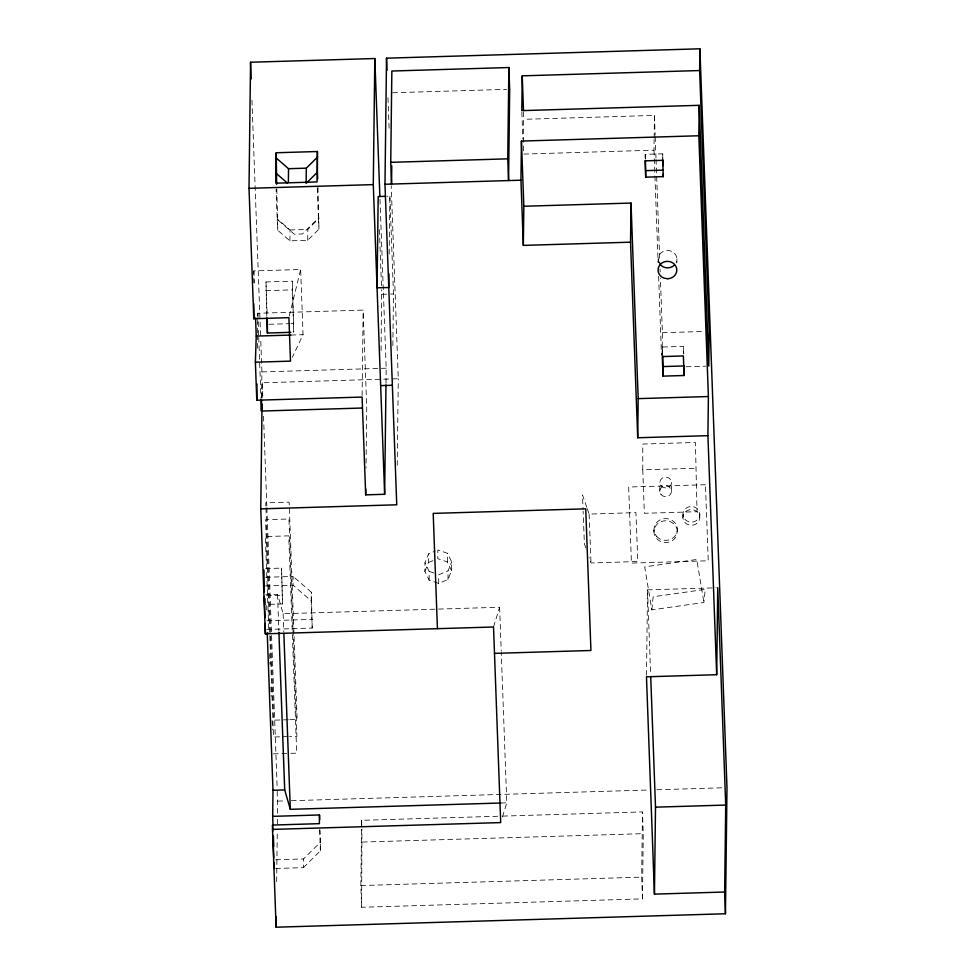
<?xml version="1.0" encoding="UTF-8"?>
<svg xmlns="http://www.w3.org/2000/svg" width="976" height="976" viewBox="0 0 976 976"><rect width="100%" height="100%" fill="white"/><g stroke="black" fill="none" stroke-linecap="round" stroke-linejoin="round"><path stroke-width="0.73" stroke-dasharray="4.88 3.66" d="M253.833 282.747L253.845 270.901L300.657 269.498L303.048 334.695L292.373 357.167M642.769 469.834L642.769 444.043L695.424 442.47L697.023 511.717L644.355 513.291L642.769 469.834L695.424 468.248M257.42 348.237L257.579 334.548M257.603 333.023L257.847 313.259L363.157 310.112L366.744 407.895L366.012 468.102M261.592 397.5L261.91 371.917L260.69 338.526M262.117 397.976L262.312 382.787L398.281 378.712L391.205 185.782M266.802 316.383L265.972 281.954L292.3 281.173L293.739 332.243L292.3 281.173M317.993 187.429L318.993 229.104L307.696 240.328L289.909 240.852L277.806 230.336L276.806 188.673M276.659 881.621L277.269 831.491M277.367 823.903L277.428 819.34M277.501 813.264L277.196 788.937M265.484 568.581L281.576 568.105L282.467 603.961L267.656 604.4M282.467 603.961L281.576 568.105M289.909 240.852L290.043 229.982L277.94 219.466M266.704 629.435L312.21 628.08L311.21 600.911L293.056 585.136L293.166 576.45L265.374 577.28M307.696 240.328L307.818 229.458L319.128 218.234M275.635 868.481L303.426 867.652L303.524 858.953L320.482 842.129L320.043 830.051M311.21 600.911L311.32 592.225L293.166 576.45M312.21 628.08L311.32 592.225M303.426 867.652L320.372 850.828L320.482 842.129M362.12 395.561L363.157 310.112M502.811 816.107L642.464 811.922L643.269 833.663L642.464 898.872L361.632 907.277L360.839 885.549L361.632 820.328L501.286 816.156M361.632 907.277L361.95 829.027M381.079 350.628L381.604 289.811M385.996 383.397L386.179 368.196L379.945 198.189M389.18 254.016L389.888 196.188L386.96 196.274M392.84 345.711L393.474 293.971L389.888 196.188M397.22 465.308L398.281 378.712M451.571 570.643L447.337 561.981L437.76 558.638L437.87 549.939L447.447 553.294L451.681 561.944L451.571 570.643L447.984 579.524L438.675 583.441L429.098 580.086L424.865 571.436L424.963 562.737L428.562 553.856L435.211 551.062M424.865 571.436L428.452 562.554L428.562 553.856M429.098 580.086L429.196 571.399L424.963 562.737M438.675 583.441L438.773 574.742L448.082 570.826L451.681 561.944M447.337 561.981L447.447 553.294M447.984 579.524L448.082 570.826M523.551 111.813L523.404 154.098L653.993 150.182L654.115 139.605M645.16 158.246L645.209 154.342L662.765 153.818L662.924 158.258M642.464 898.872L641.671 877.143L642.464 811.922M646.49 675.307L647.539 589.858L716.25 587.796M654.14 138.092L654.42 115.4L523.831 119.316M653.957 532.005L653.981 529.834M658.178 262.166L658.214 259.445M662.692 159.027L662.765 153.818M659.752 491.379L659.861 482.681M662.106 355.398L662.387 332.718L660.374 278.014M662.326 355.215L662.423 347.017L683.493 346.382L683.761 353.898M671.464 491.026L671.561 482.339M676.88 262.959L676.929 258.884M677.356 531.31A11.712 10.87 0.7 0 0 660.813 521.757A11.712 10.87 0.7 0 0 657.665 539.594A11.712 10.87 0.7 0 0 676.624 535.495L677.393 529.138M683.407 353.214L683.493 346.382M682.895 517.683L682.932 514.547M699.78 517.182L699.816 514.035M651.846 609.866L653.139 596.775L705.209 589.382L703.916 602.473L651.846 609.866L644.697 566.873L696.766 559.48L703.916 602.473M289.25 316.212L300.657 269.498M493.527 626.995L499.614 607.255L283.138 613.733L277.526 594.347L265.826 594.701M502.445 816.936L506.788 802.845L501.286 652.737M317.273 187.978L318.383 218.087L302.389 233.947L294.301 234.191L277.184 219.319L276.086 189.21M428.452 562.554L435.101 559.76M587.223 508.63L589.114 514.108L635.925 512.607L637.828 561.505L591.029 562.993L589.126 557.516M392.657 92.769L506.629 89.353M290.043 229.982L307.818 229.458M265.862 290.653L292.19 289.872M381.775 294.325L389.082 294.105M390.546 294.069L393.474 293.971M268.986 324.288L289.457 323.678M290.921 323.629L293.849 323.544M290.97 335.061L303.048 334.695M662.387 332.718L704.66 331.45M261.91 371.917L386.179 368.196M686.116 366.781L705.746 366.183M265.265 585.978L293.056 585.136M266.485 595.75L282.564 595.262M266.973 620.736L312.32 619.382M288.347 719.739L273.719 720.166L265.923 507.422M289.811 719.69L297.119 719.471L289.152 502.152L265.753 502.86L265.862 505.897M288.14 736.575L273.512 737.014L265.545 519.708L288.945 519L296.924 736.319L289.604 736.538M273.304 753.862L289.396 753.387M290.86 753.338L296.716 753.167L292.251 631.594M277.648 801.113L285.26 800.881M291.36 800.698L649.308 789.987M656.921 789.767L723.936 787.754M500.737 803.016L506.788 802.845M362.425 842.056L643.269 833.663M275.732 859.783L303.524 858.953M360.839 885.549L641.671 877.143M429.196 571.399L436.04 573.79M586.747 507.252L582.477 494.93L583.062 509.74M585.807 547.926L584.392 543.815L583.123 511.229M318.383 218.087L318.993 229.104M277.184 219.319L277.806 230.336M589.114 514.108L591.029 562.993M654.42 115.4L655.14 135.164M655.201 136.677L655.982 157.953M656.031 159.478L659.825 262.812M660.044 268.888L660.154 271.926M662.423 347.017L662.704 354.532M653.993 150.182L654.884 174.497M654.933 176.022L658.117 262.642M658.617 276.318L661.508 355.337M645.209 154.342L645.368 158.783M647.539 589.858L650.65 674.953M521.867 112.13L522.855 139.104M499.614 607.255L501.237 651.224M387.972 97.673L389.204 131.101M379.396 229.628L381.555 288.31M361.632 820.328L361.901 827.575M319.603 829.698L320.372 850.828M292.202 630.069L288.75 535.848L265.338 536.556L268.864 632.485M283.138 613.733L283.809 631.936M265.972 281.954L267.192 315.26M277.526 594.347L278.868 630.74M251.942 100.199L260.629 337.001M262.312 382.787L262.861 398.001M263.532 416.252L266.826 506.007M266.875 507.52L277.147 787.425M257.847 313.259L258.677 335.829M258.725 337.33L260.934 397.513M269.632 653.725L270.023 664.339M270.864 687.104L271.194 696.205M272.084 720.483L272.414 729.584M266.216 605.303L266.387 609.841M253.845 270.901L254.297 283.028M659.044 262.751A9.37 8.699 0.7 0 1 667.255 250.478A9.37 8.699 0.7 0 1 676.344 262.239M705.453 484.718L628.666 487.024L631.448 563.079L708.247 560.785L705.453 484.718M684.823 522.404A8.442 7.845 0.7 0 0 699.255 520.196A8.442 7.845 0.7 0 0 689.959 509.692A8.442 7.845 0.7 0 0 684.823 522.404M656.641 536.373A11.712 10.87 0.7 0 0 676.649 533.323A11.712 10.87 0.7 0 0 663.765 518.756A11.712 10.87 0.7 0 0 656.641 536.373M684.859 519.269A8.442 7.845 0.7 0 0 699.292 517.06A8.442 7.845 0.7 0 0 689.995 506.556A8.442 7.845 0.7 0 0 684.859 519.269M661.191 485.963A5.856 5.441 0.7 0 0 671.195 484.425A5.856 5.441 0.7 0 0 664.754 477.142A5.856 5.441 0.7 0 0 661.191 485.963M661.094 494.649A5.856 5.441 0.7 0 0 671.085 493.124A5.856 5.441 0.7 0 0 664.644 485.841A5.856 5.441 0.7 0 0 661.094 494.649"/><path stroke-width="1.46" d="M385.971 384.91L384.642 494.283L365.683 494.856L362.096 397.061L256.786 400.221L255.383 362.181L290.494 361.132L288.896 317.676L253.797 318.725L253.809 303.695M253.797 318.725L249.014 188.331L250.551 62.244L374.821 58.523L379.884 196.664M256.786 400.221L256.981 383.995M362.194 408.029L261.434 411.055L261.556 400.514M260.763 508.874L396.744 504.799L384.983 184.269L386.52 58.182L699.89 48.8L726.986 787.669L725.449 913.756L276.11 927.2L272.524 829.405L500.7 822.585L493.527 626.995L265.35 633.827L260.763 508.874L262.044 404.052M264.008 570.069L264.032 592.017M290.824 332.328L267.412 333.036L267.351 319.799M264.911 604.486L264.984 598.691M265.35 633.827L265.179 623.481M276.232 152.756L275.866 183.183L317.054 181.951L317.42 151.524L276.232 152.756L276.647 184.269M272.524 829.405L272.572 825.062L319.384 823.659L319.481 814.96L272.682 816.363L273.012 825.354M272.682 816.363L272.999 790.279L267.217 632.558M274.232 862.723L274.171 868.518L273.951 862.528M276.11 927.2L276.232 916.562M288.371 182.39L288.53 168.702L276.44 158.185M317.627 156.953L306.318 168.165L306.135 183.378L317.432 172.166L317.42 151.524M365.683 494.856L365.756 488.939M384.642 494.283L373.283 184.61L374.821 58.523M388.936 273.792L388.765 287.493L377.065 287.835L378.188 196.53L385.496 196.322M391.766 165.81L391.535 184.074L390.742 162.333L391.852 71.028L508.874 67.527L509.667 89.267L508.557 180.572L507.752 158.832L508.874 67.527M523.343 245.391L523.831 206.265L631.008 203.057L630.533 242.182L523.343 245.391L520.952 180.194L521.44 141.069L698.828 135.762L699.206 105.323L521.806 110.63L522.233 75.847L699.633 70.54L699.89 48.8M698.828 135.762L708.393 396.537L707.917 435.662L637.706 437.76L638.182 398.635L631.008 203.057M663.314 174.021L663.277 176.632L645.722 177.156L645.429 160.259M654.445 894.126L646.466 676.807L716.677 674.709L717.738 587.747L725.717 805.066L724.656 892.015L654.445 894.126L655.506 807.164L650.711 676.478M663.143 366.573L684.2 365.939L684.091 375.504L663.021 376.138L662.753 356.033M255.383 362.181L256.237 336.098L255.566 317.895M390.742 162.333L507.752 158.832M288.53 168.702L306.318 168.165M645.807 170.641L663.363 170.117M249.014 188.331L373.283 184.61M384.983 184.269L520.952 180.194M256.237 336.098L290.97 335.061M380.652 385.63L392.352 385.276M638.182 398.635L708.393 396.537M494.49 653.371L590.931 650.48L585.734 508.838L433.198 513.4L437.431 628.678M272.999 790.279L284.699 789.926L290.311 809.324L500.737 803.016M655.506 807.164L725.717 805.066M276.245 173.399L287.249 182.963M699.633 70.54L709.186 331.315L708.771 366.098L699.206 105.323M707.917 435.662L716.677 674.709M724.656 892.015L725.449 913.756M684.091 375.504L683.371 355.947L662.314 356.582L663.021 376.138M662.985 159.735L663.192 165.664M663.277 176.632L662.68 160.332L645.124 160.857L645.722 177.156M630.533 242.182L637.706 437.76M522.233 75.847L523.502 110.325M521.44 141.069L523.831 206.265M386.52 58.182L386.972 70.333M317.432 172.166L317.688 178.962M319.481 814.96L319.652 819.486M283.857 633.448L290.311 809.324M278.916 632.253L284.699 789.926M266.863 317.895L267.412 333.036M250.551 62.244L251.161 78.946M260.995 399.013L261.434 411.055M273.39 835.846L273.78 846.338M264.191 596.507L264.96 617.491M272.572 825.062L272.792 831.052M272.963 835.554L273.78 858.038M674.416 265.118A9.37 8.699 0.7 0 1 659.617 263.752M667.755 278.733L664.156 278.172A9.37 8.699 0.7 0 1 660.593 264.093A9.37 8.699 0.7 0 1 675.965 266.448A9.37 8.699 0.7 0 1 667.755 278.733"/></g></svg>
